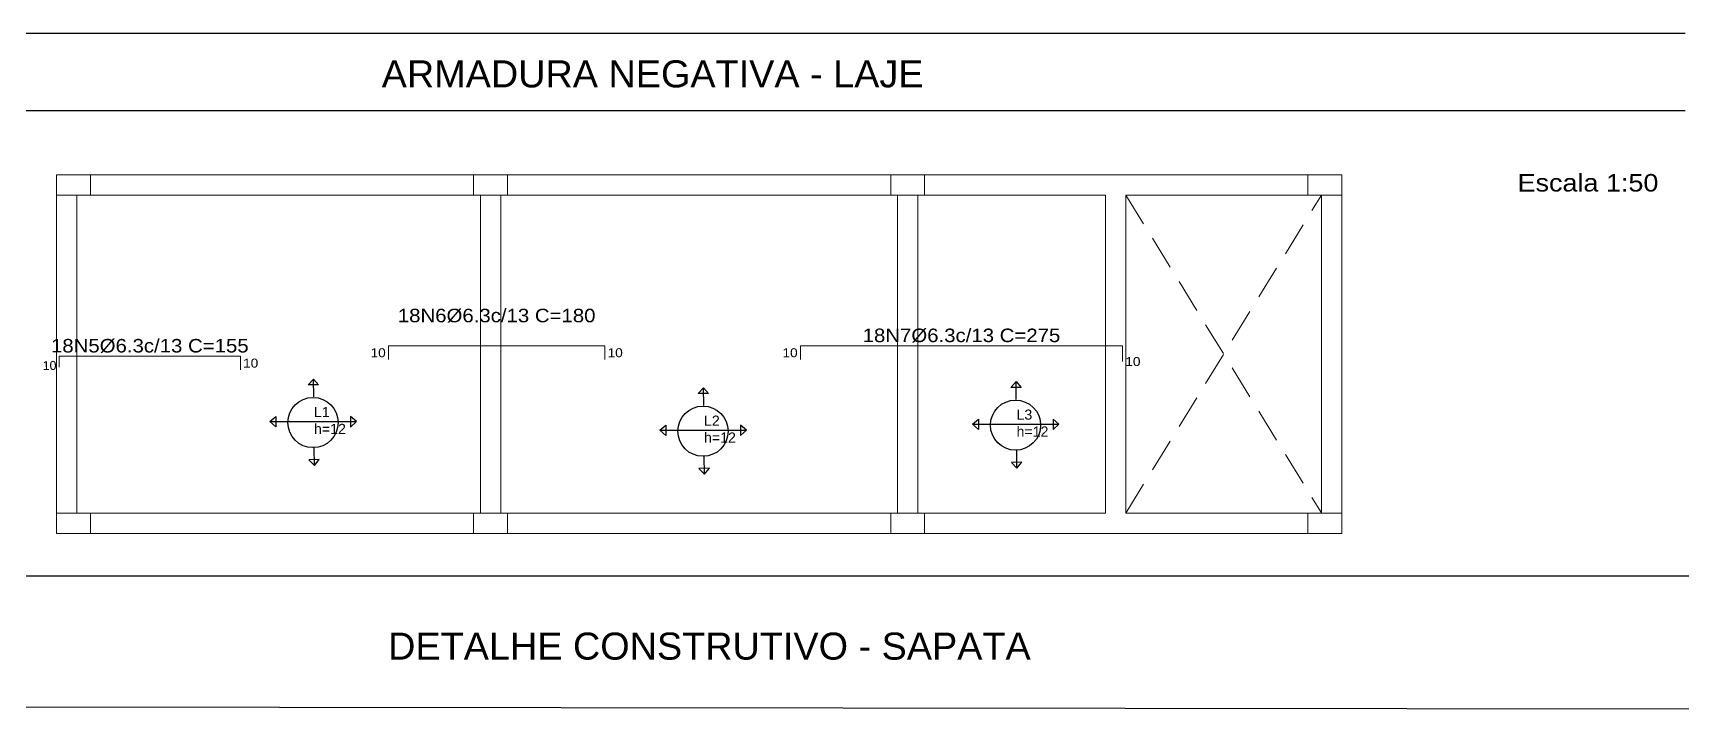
# Model space of a CAD drawing. Header units: centimetres. Extents: x 1386 to 1561, y 365 to 425.
# Drawn here: x 1517.69 to 1542.14, y 378.63 to 388.61 of the extents above; entities that cross this region are included whole.
import ezdxf
from ezdxf.enums import TextEntityAlignment as Align

# ---------------------------------------------------------------- set-up
doc = ezdxf.new("R2010")
doc.units = ezdxf.units.CM
doc.linetypes.add('TRAZO_HUECO', pattern=[0.75, 0.5, -0.25])
for name, color, linetype, lineweight in [('ARM_LONGITUDINAL_Ø6_3', 31, 'Continuous', 9), ('DT-Textos', 7, 'Continuous', 5), ('LJ_SIMB_ABER', 7, 'Continuous', 0), ('MUR_CARAS_HORMIGON', 5, 'Continuous', 9), ('PILAR_BETAO', 2, 'Continuous', 9), ('VIG_FACES', 1, 'Continuous', 9)]:
    doc.layers.add(name, color=color, linetype=linetype, lineweight=lineweight)
doc.layers.add('PDF_Text', color=7, linetype='Continuous')
doc.styles.add('PDF Arial', font='arial.ttf')
doc.styles.get("Standard").update_dxf_attribs({"font": 'arial.ttf'})

msp = doc.modelspace()

# ---------------------------------------------------------------- linework, layer by layer
for p, q in [((1479.067, 388.6129), (1542.1145, 388.6129)), ((1479.067, 387.4691), (1542.1145, 387.4691)), ((1521.4585, 382.8742), (1522.2004, 382.8715)), ((1527.2246, 382.7465), (1527.9664, 382.7438)), ((1531.8448, 382.8356), (1532.5866, 382.8329)), ((1479.1196, 380.5904), (1542.167, 380.5904)), ((1479.1196, 378.7089), (1542.167, 378.6254))]:
    msp.add_line(p, q)
at = {"color": 8}
for p, q in [((1521.8404, 383.235), (1521.8379, 383.5002)), ((1527.6064, 383.1073), (1527.604, 383.3725)), ((1532.2266, 383.1964), (1532.2242, 383.4616)), ((1521.1927, 382.8742), (1521.2796, 382.9483)), ((1521.2796, 382.9483), (1521.2796, 382.7947)), ((1531.5789, 382.8356), (1531.6658, 382.9097)), ((1531.6658, 382.9097), (1531.6658, 382.7561)), ((1521.1927, 382.8742), (1521.2796, 382.7947)), ((1521.1927, 382.8742), (1521.4585, 382.8742)), ((1522.2004, 382.8715), (1522.4714, 382.8708)), ((1526.9587, 382.7465), (1527.0456, 382.8206)), ((1526.9587, 382.7465), (1527.0456, 382.667)), ((1526.9587, 382.7465), (1527.2246, 382.7465)), ((1527.0456, 382.8206), (1527.0456, 382.667)), ((1527.9664, 382.7438), (1528.2375, 382.7431)), ((1531.5789, 382.8356), (1531.6658, 382.7561)), ((1531.5789, 382.8356), (1531.8448, 382.8356)), ((1532.5866, 382.8329), (1532.8576, 382.8322)), ((1521.8496, 382.2216), (1521.8472, 382.4868)), ((1532.2358, 382.1829), (1532.2334, 382.4481)), ((1521.9231, 382.309), (1521.7695, 382.308)), ((1521.8496, 382.2216), (1521.7695, 382.308)), ((1521.8496, 382.2216), (1521.9231, 382.309)), ((1527.6891, 382.1812), (1527.5355, 382.1802)), ((1527.6156, 382.0938), (1527.5355, 382.1802)), ((1527.6156, 382.0938), (1527.6132, 382.359)), ((1527.6156, 382.0938), (1527.6891, 382.1812)), ((1532.3093, 382.2703), (1532.1557, 382.2693)), ((1532.2358, 382.1829), (1532.1557, 382.2693)), ((1532.2358, 382.1829), (1532.3093, 382.2703))]:
    msp.add_line(p, q, dxfattribs=at)
for points in [[(1521.9126, 383.4138), (1521.759, 383.4128), (1521.8379, 383.5002)], [(1527.6786, 383.2861), (1527.525, 383.2851), (1527.604, 383.3725)], [(1532.2988, 383.3751), (1532.1452, 383.3742), (1532.2242, 383.4616)], [(1522.3845, 382.9449), (1522.3845, 382.7913), (1522.4714, 382.8708)], [(1532.7707, 382.9062), (1532.7707, 382.7527), (1532.8576, 382.8322)], [(1528.1505, 382.8172), (1528.1505, 382.6636), (1528.2375, 382.7431)]]:
    msp.add_lwpolyline(points, close=True, dxfattribs=at)
for centre in [(1521.8294, 382.8576), (1532.2156, 382.8189), (1527.5954, 382.7298)]:
    msp.add_circle(centre, 0.3712)
at = {"layer": 'ARM_LONGITUDINAL_Ø6_3'}
for points in [[(1522.9445, 383.789), (1522.9445, 383.989), (1526.1446, 383.989), (1526.1446, 383.789)], [(1529.0341, 383.789), (1529.0341, 383.989), (1533.7983, 383.989), (1533.7983, 383.759)], [(1518.0783, 383.6759), (1518.0783, 383.8359), (1520.7559, 383.8359), (1520.7559, 383.6359)]]:
    msp.add_lwpolyline(points, dxfattribs=at)
at = {"layer": 'LJ_SIMB_ABER', "linetype": 'TRAZO_HUECO'}
for p, q in [((1533.8463, 381.5195), (1536.7382, 386.219)), ((1533.8463, 386.219), (1536.7374, 381.5208))]:
    msp.add_line(p, q, dxfattribs=at)
at = {"layer": 'MUR_CARAS_HORMIGON'}
for p, q in [((1518.5383, 386.519), (1524.4543, 386.519)), ((1524.4543, 386.519), (1530.6203, 386.519)), ((1530.6203, 386.519), (1533.6963, 386.519)), ((1533.6963, 386.519), (1536.5383, 386.519)), ((1518.0383, 381.519), (1518.0383, 386.219)), ((1518.3383, 381.519), (1518.3383, 386.219)), ((1518.5383, 386.219), (1524.2043, 386.219)), ((1524.7043, 386.219), (1530.3703, 386.219)), ((1530.8703, 386.219), (1533.5463, 386.219)), ((1533.5463, 381.5195), (1533.5463, 386.219)), ((1533.8463, 381.5195), (1533.8463, 386.219)), ((1533.8463, 386.219), (1536.5383, 386.219)), ((1536.7374, 381.5196), (1536.7382, 386.219)), ((1537.0374, 381.5196), (1537.0382, 386.219)), ((1518.5383, 381.519), (1524.3043, 381.5192)), ((1524.6043, 381.5192), (1530.4703, 381.5194)), ((1530.7703, 381.5194), (1533.5463, 381.5195)), ((1533.8463, 381.5195), (1536.5374, 381.5195)), ((1518.5383, 381.219), (1524.2043, 381.2192)), ((1524.7043, 381.2192), (1530.3703, 381.2194)), ((1530.8703, 381.2194), (1533.6963, 381.2195)), ((1533.6963, 381.2195), (1536.5374, 381.2195))]:
    msp.add_line(p, q, dxfattribs=at)
at = {"layer": 'PILAR_BETAO'}
for points in [[(1518.0383, 386.219), (1518.5383, 386.219), (1518.5383, 386.519), (1518.0383, 386.519), (1518.0383, 386.219)], [(1524.2043, 386.2185), (1524.7043, 386.2185), (1524.7043, 386.5185), (1524.2043, 386.5185), (1524.2043, 386.2185)], [(1530.3703, 386.2185), (1530.8703, 386.2185), (1530.8703, 386.5185), (1530.3703, 386.5185), (1530.3703, 386.2185)], [(1536.5383, 386.219), (1537.0383, 386.219), (1537.0383, 386.519), (1536.5383, 386.519), (1536.5383, 386.219)], [(1518.0383, 381.219), (1518.5383, 381.219), (1518.5383, 381.519), (1518.0383, 381.519), (1518.0383, 381.219)], [(1524.2043, 381.219), (1524.7043, 381.219), (1524.7043, 381.519), (1524.2043, 381.519), (1524.2043, 381.219)], [(1530.3703, 381.219), (1530.8703, 381.219), (1530.8703, 381.519), (1530.3703, 381.519), (1530.3703, 381.219)], [(1536.5374, 381.2196), (1537.0374, 381.2196), (1537.0374, 381.5196), (1536.5374, 381.5196), (1536.5374, 381.2196)]]:
    msp.add_lwpolyline(points, close=True, dxfattribs=at)
at = {"layer": 'VIG_FACES'}
for p, q in [((1524.3043, 381.5192), (1524.3043, 386.2185)), ((1524.6043, 381.5192), (1524.6043, 386.2185)), ((1530.4703, 381.5194), (1530.4703, 386.2185)), ((1530.7703, 381.5194), (1530.7703, 386.2185))]:
    msp.add_line(p, q, dxfattribs=at)

# ---------------------------------------------------------------- texts
at = {"layer": 'DT-Textos'}
for s, height, width, p, p2 in [('Escala 1:50', 0.258475, 1.103264, (1539.6371, 386.2716), (1541.7189, 386.2716)), ('18N6%%c6.3c/13 C=180', 0.2, 1.078028, (1523.0836, 384.339), (1526.0056, 384.339)), ('18N5%%c6.3c/13 C=155', 0.2, 1.078028, (1517.9561, 383.8926), (1520.8781, 383.8926)), ('18N7%%c6.3c/13 C=275', 0.2, 1.078028, (1529.9552, 384.0457), (1532.8772, 384.0457)), ('10', 0.13333, 1.081159, (1522.6805, 383.8224), (1522.9045, 383.8224)), ('10', 0.13333, 1.081159, (1526.1846, 383.8224), (1526.4086, 383.8224)), ('10', 0.13333, 1.081159, (1528.7701, 383.8224), (1528.9941, 383.8224)), ('10', 0.13333, 1.081159, (1520.7959, 383.6693), (1521.0199, 383.6693)), ('10', 0.13333, 1.081159, (1533.8383, 383.6924), (1534.0623, 383.6924))]:
    msp.add_text(s, height=height, dxfattribs=dict(at, width=width)).set_placement(p, p2, align=Align.FIT)
at = {"layer": 'DT-Textos', "width": 0.982036}
msp.add_text('10', height=0.13333, rotation=1.12928, dxfattribs=at).set_placement((1517.8348, 383.6319), (1518.0383, 383.6359), align=Align.FIT)
at = {"layer": 'PDF_Text', "attachment_point": 7, "style": 'PDF Arial'}
for s, insert, char_height in [('ARMADURA NEGATIVA - LAJE ', (1522.8452, 387.8045), 0.4), ('L1 \\Ph=12', (1521.8437, 382.688), 0.15), ('L2\\Ph=12', (1527.6097, 382.5603), 0.15), ('L3 \\Ph=12', (1532.2299, 382.6494), 0.15), ('DETALHE CONSTRUTIVO - SAPATA ', (1522.9403, 379.3479), 0.4)]:
    msp.add_mtext(s, dxfattribs=dict(at, insert=insert, char_height=char_height))

doc.saveas('drawing.dxf')
